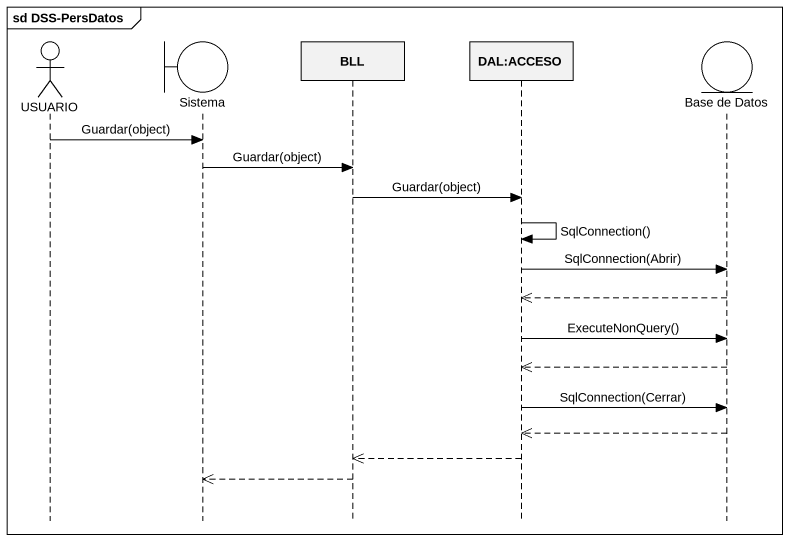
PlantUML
@startuml
mainframe sd DSS-PersDatos
hide footbox
actor USUARIO
boundary Sistema
participant BLL
participant "DAL:ACCESO" as DAL_ACCESO
entity "Base de Datos" as Base_de_Datos

USUARIO -> Sistema : Guardar(object)
Sistema -> BLL : Guardar(object)
BLL -> DAL_ACCESO : Guardar(object)
DAL_ACCESO -> DAL_ACCESO : SqlConnection()
DAL_ACCESO -> Base_de_Datos : SqlConnection(Abrir)
Base_de_Datos -->> DAL_ACCESO
DAL_ACCESO -> Base_de_Datos : ExecuteNonQuery()
Base_de_Datos -->> DAL_ACCESO
DAL_ACCESO -> Base_de_Datos : SqlConnection(Cerrar)
Base_de_Datos -->> DAL_ACCESO
DAL_ACCESO -->> BLL
BLL -->> Sistema
@enduml
